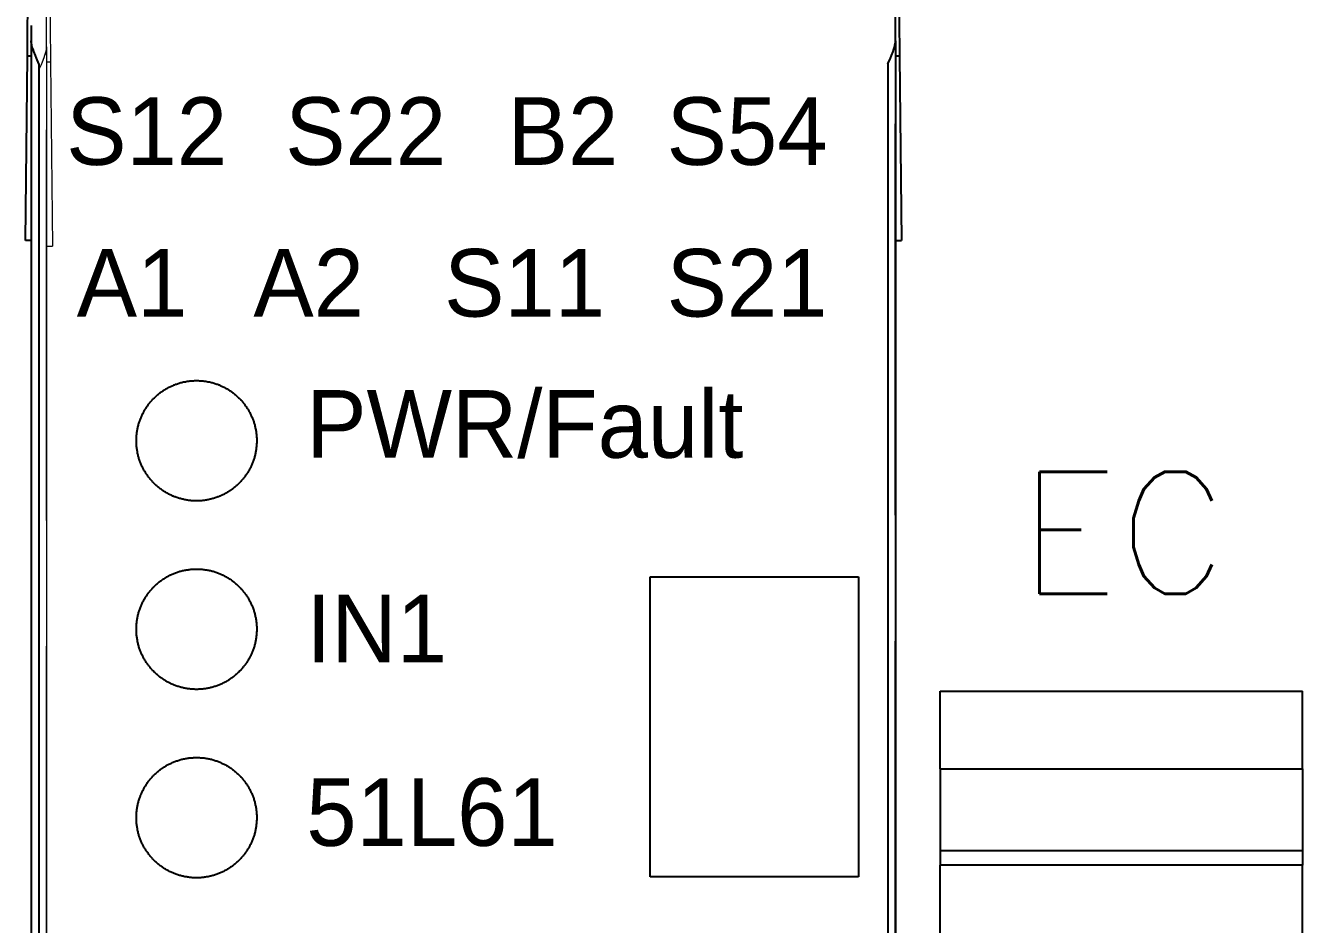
# Model space of a CAD drawing. Header units: inches. Extents: x 0.1 to 89.7, y 0.1 to 57.6.
# Drawn here: x 80.882 to 82.182, y 24.715 to 25.631 of the extents above; entities that cross this region are included whole.
import ezdxf
from ezdxf.enums import TextEntityAlignment as Align

# ---------------------------------------------------------------- set-up
doc = ezdxf.new("R2010")
doc.units = ezdxf.units.IN
doc.header["$MEASUREMENT"] = 0
doc.linetypes.add('DOT_CENTER', pattern=[14, 12, -1, 0, -1])
for name, color, linetype in [('1', 7, 'Continuous'), ('LAYER_10', 7, 'Continuous'), ('OBJECT', 140, 'Continuous'), ('PMISC', 7, 'Continuous'), ('PSYMS', 7, 'Continuous')]:
    doc.layers.add(name, color=color, linetype=linetype)
doc.styles.add('STYLE5', font='txt')
doc.styles.add('WD', font='romans.shx', dxfattribs={"height": 0.185})

# ---------------------------------------------------------------- blocks, each defined once
blk = doc.blocks.new('SR_2NO_1NC')
at = {"layer": 'LAYER_10', "color": 7}
for p, q in [((0.6336, 3.4548), (0.847, 3.4548)), ((0.6336, 3.1473), (0.6336, 3.4548)), ((0.847, 3.4548), (0.847, 3.1473)), ((0.847, 3.1473), (0.6336, 3.1473))]:
    blk.add_line(p, q, dxfattribs=at)
at = {"layer": 'OBJECT', "color": 7}
for points in [[(-0.0047, 3.9885), (-0.0041, 4.064)], [(0.8849, 3.9965), (0.8849, 4.0593)], [(0.8883, 4.064), (0.8891, 3.9885)], [(-0.0007, 4.0198), (-0.0007, 4.0042)], [(0.8849, 4.0042), (0.8849, 4.0198)], [(0.0072, 3.9806), (0.0047, 3.9863), (0.0035, 3.989), (0.0018, 3.9933), (0.0011, 3.9956), (0.0004, 3.9977), (-0.0002, 3.9997), (-0.0006, 4.002), (-0.0007, 4.0031), (-0.0007, 4.0042)], [(-0.0007, 4.0042), (-0.0007, 0.6329)], [(0.8769, 3.9806), (0.8796, 3.9863), (0.8807, 3.989), (0.8823, 3.9933), (0.8832, 3.9956), (0.8838, 3.9977), (0.8843, 3.9997), (0.8847, 4.002), (0.8849, 4.0031), (0.8849, 4.0042)], [(0.8849, 4.0042), (0.8849, 0.6329)], [(0.8849, 3.9965), (0.8849, 3.9192)], [(-0.0066, 3.7995), (-0.0047, 3.9885)], [(-0.0007, 3.9885), (-0.0047, 3.9885)], [(0.0072, 3.9806), (0.0072, 0.632)], [(0.8769, 3.9806), (0.8769, 0.632)], [(0.8891, 3.9885), (0.8849, 3.9885)], [(0.8891, 3.9885), (0.8909, 3.7995)], [(0.8849, 3.5214), (0.8849, 3.9192)], [(-0.0007, 3.7995), (-0.0066, 3.7995)], [(0.8849, 3.7995), (0.8909, 3.7995)], [(0.8849, 3.5178), (0.8849, 3.5214)], [(0.8849, 3.5178), (0.8849, 3.3925)], [(0.8849, 3.3924), (0.8849, 3.3888)], [(0.8849, 1.2977), (0.8849, 3.3888)]]:
    blk.add_lwpolyline(points, dxfattribs=at)
for points in [[(0.1687, 3.6559, 0), (0.1697, 3.6559, 0), (0.1706, 3.6559, 0), (0.1716, 3.6558, 0), (0.1726, 3.6558, 0), (0.1736, 3.6557, 0), (0.1745, 3.6556, 0), (0.1755, 3.6555, 0), (0.1764, 3.6554, 0), (0.1774, 3.6553, 0), (0.1783, 3.6552, 0), (0.1793, 3.655, 0), (0.1802, 3.6548, 0), (0.1811, 3.6547, 0), (0.1821, 3.6545, 0), (0.183, 3.6542, 0), (0.1839, 3.654, 0), (0.1848, 3.6538, 0), (0.1857, 3.6535, 0), (0.1866, 3.6533, 0), (0.1875, 3.653, 0), (0.1884, 3.6527, 0), (0.1893, 3.6524, 0), (0.1901, 3.6521, 0), (0.191, 3.6517, 0), (0.1919, 3.6514, 0), (0.1927, 3.651, 0), (0.1936, 3.6507, 0), (0.1944, 3.6503, 0), (0.1953, 3.6499, 0), (0.1961, 3.6495, 0), (0.1969, 3.6491, 0), (0.1977, 3.6487, 0), (0.1985, 3.6482, 0), (0.1993, 3.6478, 0), (0.2001, 3.6473, 0), (0.2009, 3.6468, 0), (0.2017, 3.6463, 0), (0.2025, 3.6458, 0), (0.2032, 3.6453, 0), (0.204, 3.6448, 0), (0.2047, 3.6443, 0), (0.2055, 3.6437, 0), (0.2062, 3.6432, 0), (0.2069, 3.6426, 0), (0.2076, 3.6421, 0), (0.2083, 3.6415, 0), (0.209, 3.6409, 0), (0.2097, 3.6403, 0), (0.2104, 3.6397, 0), (0.211, 3.639, 0), (0.2117, 3.6384, 0), (0.2124, 3.6378, 0), (0.213, 3.6371, 0), (0.2136, 3.6365, 0), (0.2142, 3.6358, 0), (0.2149, 3.6351, 0), (0.2155, 3.6344, 0), (0.216, 3.6337, 0), (0.2166, 3.633, 0), (0.2172, 3.6323, 0), (0.2177, 3.6316, 0), (0.2183, 3.6309, 0), (0.2188, 3.6301, 0), (0.2194, 3.6294, 0), (0.2199, 3.6286, 0), (0.2204, 3.6278, 0), (0.2209, 3.6271, 0), (0.2214, 3.6263, 0), (0.2218, 3.6255, 0), (0.2223, 3.6247, 0), (0.2227, 3.6239, 0), (0.2232, 3.6231, 0), (0.2236, 3.6223, 0), (0.224, 3.6215, 0), (0.2244, 3.6206, 0), (0.2248, 3.6198, 0), (0.2252, 3.6189, 0), (0.2256, 3.6181, 0), (0.2259, 3.6172, 0), (0.2262, 3.6164, 0), (0.2266, 3.6155, 0), (0.2269, 3.6146, 0), (0.2272, 3.6137, 0), (0.2275, 3.6129, 0), (0.2277, 3.612, 0), (0.228, 3.6111, 0), (0.2283, 3.6102, 0), (0.2285, 3.6092, 0), (0.2287, 3.6083, 0), (0.2289, 3.6074, 0), (0.2291, 3.6065, 0), (0.2293, 3.6055, 0), (0.2295, 3.6046, 0), (0.2296, 3.6037, 0), (0.2298, 3.6027, 0), (0.2299, 3.6018, 0), (0.23, 3.6008, 0), (0.2301, 3.5999, 0), (0.2302, 3.5989, 0), (0.2302, 3.5979, 0), (0.2303, 3.5969, 0), (0.2303, 3.596, 0), (0.2303, 3.595, 0), (0.2303, 3.594, 0), (0.2303, 3.593, 0), (0.2303, 3.592, 0), (0.2302, 3.5911, 0), (0.2302, 3.5901, 0), (0.2301, 3.5891, 0), (0.23, 3.5882, 0), (0.2299, 3.5872, 0), (0.2298, 3.5863, 0), (0.2297, 3.5853, 0), (0.2295, 3.5844, 0), (0.2294, 3.5834, 0), (0.2292, 3.5825, 0), (0.229, 3.5816, 0), (0.2288, 3.5806, 0), (0.2286, 3.5797, 0), (0.2284, 3.5788, 0), (0.2281, 3.5779, 0), (0.2279, 3.577, 0), (0.2276, 3.5761, 0), (0.2273, 3.5752, 0), (0.227, 3.5743, 0), (0.2267, 3.5734, 0), (0.2264, 3.5726, 0), (0.2261, 3.5717, 0), (0.2257, 3.5708, 0), (0.2254, 3.57, 0), (0.225, 3.5691, 0), (0.2246, 3.5683, 0), (0.2242, 3.5675, 0), (0.2238, 3.5666, 0), (0.2234, 3.5658, 0), (0.223, 3.565, 0), (0.2225, 3.5642, 0), (0.2221, 3.5634, 0), (0.2216, 3.5626, 0), (0.2211, 3.5618, 0), (0.2206, 3.561, 0), (0.2201, 3.5603, 0), (0.2196, 3.5595, 0), (0.2191, 3.5588, 0), (0.2186, 3.558, 0), (0.218, 3.5573, 0), (0.2175, 3.5566, 0), (0.2169, 3.5558, 0), (0.2163, 3.5551, 0), (0.2157, 3.5544, 0), (0.2152, 3.5537, 0), (0.2145, 3.5531, 0), (0.2139, 3.5524, 0), (0.2133, 3.5517, 0), (0.2127, 3.5511, 0), (0.212, 3.5504, 0), (0.2114, 3.5498, 0), (0.2107, 3.5491, 0), (0.21, 3.5485, 0), (0.2094, 3.5479, 0), (0.2087, 3.5473, 0), (0.208, 3.5467, 0), (0.2073, 3.5462, 0), (0.2065, 3.5456, 0), (0.2058, 3.545, 0), (0.2051, 3.5445, 0), (0.2043, 3.544, 0), (0.2036, 3.5434, 0), (0.2028, 3.5429, 0), (0.2021, 3.5424, 0), (0.2013, 3.5419, 0), (0.2005, 3.5414, 0), (0.1997, 3.541, 0), (0.1989, 3.5405, 0), (0.1981, 3.5401, 0), (0.1973, 3.5396, 0), (0.1965, 3.5392, 0), (0.1957, 3.5388, 0), (0.1948, 3.5384, 0), (0.194, 3.538, 0), (0.1932, 3.5376, 0), (0.1923, 3.5373, 0), (0.1914, 3.5369, 0), (0.1906, 3.5366, 0), (0.1897, 3.5363, 0), (0.1888, 3.536, 0), (0.1879, 3.5357, 0), (0.1871, 3.5354, 0), (0.1862, 3.5351, 0), (0.1853, 3.5349, 0), (0.1843, 3.5346, 0), (0.1834, 3.5344, 0), (0.1825, 3.5342, 0), (0.1816, 3.534, 0), (0.1807, 3.5338, 0), (0.1797, 3.5336, 0), (0.1788, 3.5334, 0), (0.1779, 3.5333, 0), (0.1769, 3.5331, 0), (0.176, 3.533, 0), (0.175, 3.5329, 0), (0.174, 3.5328, 0), (0.1731, 3.5328, 0), (0.1721, 3.5327, 0), (0.1711, 3.5326, 0), (0.1701, 3.5326, 0), (0.1692, 3.5326, 0), (0.1682, 3.5326, 0), (0.1672, 3.5326, 0), (0.1662, 3.5326, 0), (0.1653, 3.5327, 0), (0.1643, 3.5328, 0), (0.1633, 3.5328, 0), (0.1624, 3.5329, 0), (0.1614, 3.533, 0), (0.1604, 3.5331, 0), (0.1595, 3.5333, 0), (0.1586, 3.5334, 0), (0.1576, 3.5336, 0), (0.1567, 3.5338, 0), (0.1558, 3.534, 0), (0.1548, 3.5342, 0), (0.1539, 3.5344, 0), (0.153, 3.5346, 0), (0.1521, 3.5349, 0), (0.1512, 3.5351, 0), (0.1503, 3.5354, 0), (0.1494, 3.5357, 0), (0.1485, 3.536, 0), (0.1476, 3.5363, 0), (0.1468, 3.5366, 0), (0.1459, 3.5369, 0), (0.1451, 3.5373, 0), (0.1442, 3.5376, 0), (0.1434, 3.538, 0), (0.1425, 3.5384, 0), (0.1417, 3.5388, 0), (0.1409, 3.5392, 0), (0.14, 3.5396, 0), (0.1392, 3.5401, 0), (0.1384, 3.5405, 0), (0.1376, 3.541, 0), (0.1368, 3.5414, 0), (0.1361, 3.5419, 0), (0.1353, 3.5424, 0), (0.1345, 3.5429, 0), (0.1338, 3.5434, 0), (0.133, 3.544, 0), (0.1323, 3.5445, 0), (0.1315, 3.545, 0), (0.1308, 3.5456, 0), (0.1301, 3.5462, 0), (0.1294, 3.5467, 0), (0.1287, 3.5473, 0), (0.128, 3.5479, 0), (0.1273, 3.5485, 0), (0.1266, 3.5491, 0), (0.126, 3.5498, 0), (0.1253, 3.5504, 0), (0.1247, 3.5511, 0), (0.124, 3.5517, 0), (0.1234, 3.5524, 0), (0.1228, 3.5531, 0), (0.1222, 3.5537, 0), (0.1216, 3.5544, 0), (0.121, 3.5551, 0), (0.1204, 3.5558, 0), (0.1199, 3.5566, 0), (0.1193, 3.5573, 0), (0.1188, 3.558, 0), (0.1183, 3.5588, 0), (0.1177, 3.5595, 0), (0.1172, 3.5603, 0), (0.1167, 3.561, 0), (0.1162, 3.5618, 0), (0.1158, 3.5626, 0), (0.1153, 3.5634, 0), (0.1148, 3.5642, 0), (0.1144, 3.565, 0), (0.114, 3.5658, 0), (0.1135, 3.5666, 0), (0.1131, 3.5675, 0), (0.1127, 3.5683, 0), (0.1124, 3.5691, 0), (0.112, 3.57, 0), (0.1116, 3.5708, 0), (0.1113, 3.5717, 0), (0.1109, 3.5726, 0), (0.1106, 3.5734, 0), (0.1103, 3.5743, 0), (0.11, 3.5752, 0), (0.1097, 3.5761, 0), (0.1095, 3.577, 0), (0.1092, 3.5779, 0), (0.109, 3.5788, 0), (0.1087, 3.5797, 0), (0.1085, 3.5806, 0), (0.1083, 3.5816, 0), (0.1081, 3.5825, 0), (0.108, 3.5834, 0), (0.1078, 3.5844, 0), (0.1077, 3.5853, 0), (0.1075, 3.5863, 0), (0.1074, 3.5872, 0), (0.1073, 3.5882, 0), (0.1072, 3.5891, 0), (0.1072, 3.5901, 0), (0.1071, 3.5911, 0), (0.1071, 3.592, 0), (0.107, 3.593, 0), (0.107, 3.594, 0), (0.107, 3.595, 0), (0.107, 3.596, 0), (0.1071, 3.5969, 0), (0.1071, 3.5979, 0), (0.1072, 3.5989, 0), (0.1073, 3.5999, 0), (0.1074, 3.6008, 0), (0.1075, 3.6018, 0), (0.1076, 3.6027, 0), (0.1077, 3.6037, 0), (0.1079, 3.6046, 0), (0.1081, 3.6055, 0), (0.1082, 3.6065, 0), (0.1084, 3.6074, 0), (0.1086, 3.6083, 0), (0.1089, 3.6092, 0), (0.1091, 3.6102, 0), (0.1093, 3.6111, 0), (0.1096, 3.612, 0), (0.1099, 3.6129, 0), (0.1102, 3.6137, 0), (0.1105, 3.6146, 0), (0.1108, 3.6155, 0), (0.1111, 3.6164, 0), (0.1114, 3.6172, 0), (0.1118, 3.6181, 0), (0.1122, 3.6189, 0), (0.1125, 3.6198, 0), (0.1129, 3.6206, 0), (0.1133, 3.6215, 0), (0.1137, 3.6223, 0), (0.1142, 3.6231, 0), (0.1146, 3.6239, 0), (0.1151, 3.6247, 0), (0.1155, 3.6255, 0), (0.116, 3.6263, 0), (0.1165, 3.6271, 0), (0.117, 3.6278, 0), (0.1175, 3.6286, 0), (0.118, 3.6294, 0), (0.1185, 3.6301, 0), (0.1191, 3.6309, 0), (0.1196, 3.6316, 0), (0.1202, 3.6323, 0), (0.1207, 3.633, 0), (0.1213, 3.6337, 0), (0.1219, 3.6344, 0), (0.1225, 3.6351, 0), (0.1231, 3.6358, 0), (0.1237, 3.6365, 0), (0.1244, 3.6371, 0), (0.125, 3.6378, 0), (0.1256, 3.6384, 0), (0.1263, 3.639, 0), (0.127, 3.6397, 0), (0.1277, 3.6403, 0), (0.1283, 3.6409, 0), (0.129, 3.6415, 0), (0.1297, 3.6421, 0), (0.1304, 3.6426, 0), (0.1312, 3.6432, 0), (0.1319, 3.6437, 0), (0.1326, 3.6443, 0), (0.1334, 3.6448, 0), (0.1341, 3.6453, 0), (0.1349, 3.6458, 0), (0.1357, 3.6463, 0), (0.1364, 3.6468, 0), (0.1372, 3.6473, 0), (0.138, 3.6478, 0), (0.1388, 3.6482, 0), (0.1396, 3.6487, 0), (0.1404, 3.6491, 0), (0.1413, 3.6495, 0), (0.1421, 3.6499, 0), (0.1429, 3.6503, 0), (0.1438, 3.6507, 0), (0.1446, 3.651, 0), (0.1455, 3.6514, 0), (0.1463, 3.6517, 0), (0.1472, 3.6521, 0), (0.1481, 3.6524, 0), (0.149, 3.6527, 0), (0.1499, 3.653, 0), (0.1507, 3.6533, 0), (0.1516, 3.6535, 0), (0.1526, 3.6538, 0), (0.1535, 3.654, 0), (0.1544, 3.6542, 0), (0.1553, 3.6545, 0), (0.1562, 3.6547, 0), (0.1572, 3.6548, 0), (0.1581, 3.655, 0), (0.159, 3.6552, 0), (0.16, 3.6553, 0), (0.1609, 3.6554, 0), (0.1619, 3.6555, 0), (0.1628, 3.6556, 0), (0.1638, 3.6557, 0), (0.1648, 3.6558, 0), (0.1657, 3.6558, 0), (0.1667, 3.6559, 0), (0.1677, 3.6559, 0), (0.1687, 3.6559, 0)], [(0.1687, 3.4627, 0), (0.1697, 3.4627, 0), (0.1706, 3.4627, 0), (0.1716, 3.4627, 0), (0.1726, 3.4626, 0), (0.1736, 3.4625, 0), (0.1745, 3.4625, 0), (0.1755, 3.4624, 0), (0.1764, 3.4623, 0), (0.1774, 3.4621, 0), (0.1783, 3.462, 0), (0.1793, 3.4618, 0), (0.1802, 3.4617, 0), (0.1811, 3.4615, 0), (0.1821, 3.4613, 0), (0.183, 3.4611, 0), (0.1839, 3.4608, 0), (0.1848, 3.4606, 0), (0.1857, 3.4604, 0), (0.1866, 3.4601, 0), (0.1875, 3.4598, 0), (0.1884, 3.4595, 0), (0.1893, 3.4592, 0), (0.1901, 3.4589, 0), (0.191, 3.4586, 0), (0.1919, 3.4582, 0), (0.1927, 3.4579, 0), (0.1936, 3.4575, 0), (0.1944, 3.4571, 0), (0.1953, 3.4567, 0), (0.1961, 3.4563, 0), (0.1969, 3.4559, 0), (0.1977, 3.4555, 0), (0.1985, 3.455, 0), (0.1993, 3.4546, 0), (0.2001, 3.4541, 0), (0.2009, 3.4536, 0), (0.2017, 3.4532, 0), (0.2025, 3.4527, 0), (0.2032, 3.4522, 0), (0.204, 3.4516, 0), (0.2047, 3.4511, 0), (0.2055, 3.4506, 0), (0.2062, 3.45, 0), (0.2069, 3.4495, 0), (0.2076, 3.4489, 0), (0.2083, 3.4483, 0), (0.209, 3.4477, 0), (0.2097, 3.4471, 0), (0.2104, 3.4465, 0), (0.211, 3.4459, 0), (0.2117, 3.4452, 0), (0.2124, 3.4446, 0), (0.213, 3.4439, 0), (0.2136, 3.4433, 0), (0.2142, 3.4426, 0), (0.2149, 3.4419, 0), (0.2155, 3.4412, 0), (0.216, 3.4405, 0), (0.2166, 3.4398, 0), (0.2172, 3.4391, 0), (0.2177, 3.4384, 0), (0.2183, 3.4377, 0), (0.2188, 3.4369, 0), (0.2194, 3.4362, 0), (0.2199, 3.4354, 0), (0.2204, 3.4347, 0), (0.2209, 3.4339, 0), (0.2214, 3.4331, 0), (0.2218, 3.4323, 0), (0.2223, 3.4315, 0), (0.2227, 3.4307, 0), (0.2232, 3.4299, 0), (0.2236, 3.4291, 0), (0.224, 3.4283, 0), (0.2244, 3.4274, 0), (0.2248, 3.4266, 0), (0.2252, 3.4258, 0), (0.2256, 3.4249, 0), (0.2259, 3.4241, 0), (0.2262, 3.4232, 0), (0.2266, 3.4223, 0), (0.2269, 3.4214, 0), (0.2272, 3.4206, 0), (0.2275, 3.4197, 0), (0.2277, 3.4188, 0), (0.228, 3.4179, 0), (0.2283, 3.417, 0), (0.2285, 3.4161, 0), (0.2287, 3.4151, 0), (0.2289, 3.4142, 0), (0.2291, 3.4133, 0), (0.2293, 3.4124, 0), (0.2295, 3.4114, 0), (0.2296, 3.4105, 0), (0.2298, 3.4095, 0), (0.2299, 3.4086, 0), (0.23, 3.4076, 0), (0.2301, 3.4067, 0), (0.2302, 3.4057, 0), (0.2302, 3.4047, 0), (0.2303, 3.4038, 0), (0.2303, 3.4028, 0), (0.2303, 3.4018, 0), (0.2303, 3.4008, 0), (0.2303, 3.3999, 0), (0.2303, 3.3989, 0), (0.2302, 3.3979, 0), (0.2302, 3.3969, 0), (0.2301, 3.396, 0), (0.23, 3.395, 0), (0.2299, 3.394, 0), (0.2298, 3.3931, 0), (0.2297, 3.3921, 0), (0.2295, 3.3912, 0), (0.2294, 3.3903, 0), (0.2292, 3.3893, 0), (0.229, 3.3884, 0), (0.2288, 3.3875, 0), (0.2286, 3.3865, 0), (0.2284, 3.3856, 0), (0.2281, 3.3847, 0), (0.2279, 3.3838, 0), (0.2276, 3.3829, 0), (0.2273, 3.382, 0), (0.227, 3.3811, 0), (0.2267, 3.3803, 0), (0.2264, 3.3794, 0), (0.2261, 3.3785, 0), (0.2257, 3.3777, 0), (0.2254, 3.3768, 0), (0.225, 3.376, 0), (0.2246, 3.3751, 0), (0.2242, 3.3743, 0), (0.2238, 3.3735, 0), (0.2234, 3.3726, 0), (0.223, 3.3718, 0), (0.2225, 3.371, 0), (0.2221, 3.3702, 0), (0.2216, 3.3694, 0), (0.2211, 3.3686, 0), (0.2206, 3.3679, 0), (0.2201, 3.3671, 0), (0.2196, 3.3663, 0), (0.2191, 3.3656, 0), (0.2186, 3.3648, 0), (0.218, 3.3641, 0), (0.2175, 3.3634, 0), (0.2169, 3.3627, 0), (0.2163, 3.362, 0), (0.2157, 3.3613, 0), (0.2152, 3.3606, 0), (0.2145, 3.3599, 0), (0.2139, 3.3592, 0), (0.2133, 3.3585, 0), (0.2127, 3.3579, 0), (0.212, 3.3572, 0), (0.2114, 3.3566, 0), (0.2107, 3.356, 0), (0.21, 3.3554, 0), (0.2094, 3.3548, 0), (0.2087, 3.3542, 0), (0.208, 3.3536, 0), (0.2073, 3.353, 0), (0.2065, 3.3524, 0), (0.2058, 3.3519, 0), (0.2051, 3.3513, 0), (0.2043, 3.3508, 0), (0.2036, 3.3503, 0), (0.2028, 3.3497, 0), (0.2021, 3.3492, 0), (0.2013, 3.3488, 0), (0.2005, 3.3483, 0), (0.1997, 3.3478, 0), (0.1989, 3.3473, 0), (0.1981, 3.3469, 0), (0.1973, 3.3465, 0), (0.1965, 3.346, 0), (0.1957, 3.3456, 0), (0.1948, 3.3452, 0), (0.194, 3.3448, 0), (0.1932, 3.3445, 0), (0.1923, 3.3441, 0), (0.1914, 3.3438, 0), (0.1906, 3.3434, 0), (0.1897, 3.3431, 0), (0.1888, 3.3428, 0), (0.1879, 3.3425, 0), (0.1871, 3.3422, 0), (0.1862, 3.3419, 0), (0.1853, 3.3417, 0), (0.1843, 3.3414, 0), (0.1834, 3.3412, 0), (0.1825, 3.341, 0), (0.1816, 3.3408, 0), (0.1807, 3.3406, 0), (0.1797, 3.3404, 0), (0.1788, 3.3403, 0), (0.1779, 3.3401, 0), (0.1769, 3.34, 0), (0.176, 3.3399, 0), (0.175, 3.3397, 0), (0.174, 3.3397, 0), (0.1731, 3.3396, 0), (0.1721, 3.3395, 0), (0.1711, 3.3395, 0), (0.1701, 3.3394, 0), (0.1692, 3.3394, 0), (0.1682, 3.3394, 0), (0.1672, 3.3394, 0), (0.1662, 3.3395, 0), (0.1653, 3.3395, 0), (0.1643, 3.3396, 0), (0.1633, 3.3397, 0), (0.1624, 3.3397, 0), (0.1614, 3.3399, 0), (0.1604, 3.34, 0), (0.1595, 3.3401, 0), (0.1586, 3.3403, 0), (0.1576, 3.3404, 0), (0.1567, 3.3406, 0), (0.1558, 3.3408, 0), (0.1548, 3.341, 0), (0.1539, 3.3412, 0), (0.153, 3.3414, 0), (0.1521, 3.3417, 0), (0.1512, 3.3419, 0), (0.1503, 3.3422, 0), (0.1494, 3.3425, 0), (0.1485, 3.3428, 0), (0.1476, 3.3431, 0), (0.1468, 3.3434, 0), (0.1459, 3.3438, 0), (0.1451, 3.3441, 0), (0.1442, 3.3445, 0), (0.1434, 3.3448, 0), (0.1425, 3.3452, 0), (0.1417, 3.3456, 0), (0.1409, 3.346, 0), (0.14, 3.3465, 0), (0.1392, 3.3469, 0), (0.1384, 3.3473, 0), (0.1376, 3.3478, 0), (0.1368, 3.3483, 0), (0.1361, 3.3488, 0), (0.1353, 3.3492, 0), (0.1345, 3.3497, 0), (0.1338, 3.3503, 0), (0.133, 3.3508, 0), (0.1323, 3.3513, 0), (0.1315, 3.3519, 0), (0.1308, 3.3524, 0), (0.1301, 3.353, 0), (0.1294, 3.3536, 0), (0.1287, 3.3542, 0), (0.128, 3.3548, 0), (0.1273, 3.3554, 0), (0.1266, 3.356, 0), (0.126, 3.3566, 0), (0.1253, 3.3572, 0), (0.1247, 3.3579, 0), (0.124, 3.3585, 0), (0.1234, 3.3592, 0), (0.1228, 3.3599, 0), (0.1222, 3.3606, 0), (0.1216, 3.3613, 0), (0.121, 3.362, 0), (0.1204, 3.3627, 0), (0.1199, 3.3634, 0), (0.1193, 3.3641, 0), (0.1188, 3.3648, 0), (0.1183, 3.3656, 0), (0.1177, 3.3663, 0), (0.1172, 3.3671, 0), (0.1167, 3.3679, 0), (0.1162, 3.3686, 0), (0.1158, 3.3694, 0), (0.1153, 3.3702, 0), (0.1148, 3.371, 0), (0.1144, 3.3718, 0), (0.114, 3.3726, 0), (0.1135, 3.3735, 0), (0.1131, 3.3743, 0), (0.1127, 3.3751, 0), (0.1124, 3.376, 0), (0.112, 3.3768, 0), (0.1116, 3.3777, 0), (0.1113, 3.3785, 0), (0.1109, 3.3794, 0), (0.1106, 3.3803, 0), (0.1103, 3.3811, 0), (0.11, 3.382, 0), (0.1097, 3.3829, 0), (0.1095, 3.3838, 0), (0.1092, 3.3847, 0), (0.109, 3.3856, 0), (0.1087, 3.3865, 0), (0.1085, 3.3875, 0), (0.1083, 3.3884, 0), (0.1081, 3.3893, 0), (0.108, 3.3903, 0), (0.1078, 3.3912, 0), (0.1077, 3.3921, 0), (0.1075, 3.3931, 0), (0.1074, 3.394, 0), (0.1073, 3.395, 0), (0.1072, 3.396, 0), (0.1072, 3.3969, 0), (0.1071, 3.3979, 0), (0.1071, 3.3989, 0), (0.107, 3.3999, 0), (0.107, 3.4008, 0), (0.107, 3.4018, 0), (0.107, 3.4028, 0), (0.1071, 3.4038, 0), (0.1071, 3.4047, 0), (0.1072, 3.4057, 0), (0.1073, 3.4067, 0), (0.1074, 3.4076, 0), (0.1075, 3.4086, 0), (0.1076, 3.4095, 0), (0.1077, 3.4105, 0), (0.1079, 3.4114, 0), (0.1081, 3.4124, 0), (0.1082, 3.4133, 0), (0.1084, 3.4142, 0), (0.1086, 3.4151, 0), (0.1089, 3.4161, 0), (0.1091, 3.417, 0), (0.1093, 3.4179, 0), (0.1096, 3.4188, 0), (0.1099, 3.4197, 0), (0.1102, 3.4206, 0), (0.1105, 3.4214, 0), (0.1108, 3.4223, 0), (0.1111, 3.4232, 0), (0.1114, 3.4241, 0), (0.1118, 3.4249, 0), (0.1122, 3.4258, 0), (0.1125, 3.4266, 0), (0.1129, 3.4274, 0), (0.1133, 3.4283, 0), (0.1137, 3.4291, 0), (0.1142, 3.4299, 0), (0.1146, 3.4307, 0), (0.1151, 3.4315, 0), (0.1155, 3.4323, 0), (0.116, 3.4331, 0), (0.1165, 3.4339, 0), (0.117, 3.4347, 0), (0.1175, 3.4354, 0), (0.118, 3.4362, 0), (0.1185, 3.4369, 0), (0.1191, 3.4377, 0), (0.1196, 3.4384, 0), (0.1202, 3.4391, 0), (0.1207, 3.4398, 0), (0.1213, 3.4405, 0), (0.1219, 3.4412, 0), (0.1225, 3.4419, 0), (0.1231, 3.4426, 0), (0.1237, 3.4433, 0), (0.1244, 3.4439, 0), (0.125, 3.4446, 0), (0.1256, 3.4452, 0), (0.1263, 3.4459, 0), (0.127, 3.4465, 0), (0.1277, 3.4471, 0), (0.1283, 3.4477, 0), (0.129, 3.4483, 0), (0.1297, 3.4489, 0), (0.1304, 3.4495, 0), (0.1312, 3.45, 0), (0.1319, 3.4506, 0), (0.1326, 3.4511, 0), (0.1334, 3.4516, 0), (0.1341, 3.4522, 0), (0.1349, 3.4527, 0), (0.1357, 3.4532, 0), (0.1364, 3.4536, 0), (0.1372, 3.4541, 0), (0.138, 3.4546, 0), (0.1388, 3.455, 0), (0.1396, 3.4555, 0), (0.1404, 3.4559, 0), (0.1413, 3.4563, 0), (0.1421, 3.4567, 0), (0.1429, 3.4571, 0), (0.1438, 3.4575, 0), (0.1446, 3.4579, 0), (0.1455, 3.4582, 0), (0.1463, 3.4586, 0), (0.1472, 3.4589, 0), (0.1481, 3.4592, 0), (0.149, 3.4595, 0), (0.1499, 3.4598, 0), (0.1507, 3.4601, 0), (0.1516, 3.4604, 0), (0.1526, 3.4606, 0), (0.1535, 3.4608, 0), (0.1544, 3.4611, 0), (0.1553, 3.4613, 0), (0.1562, 3.4615, 0), (0.1572, 3.4617, 0), (0.1581, 3.4618, 0), (0.159, 3.462, 0), (0.16, 3.4621, 0), (0.1609, 3.4623, 0), (0.1619, 3.4624, 0), (0.1628, 3.4625, 0), (0.1638, 3.4625, 0), (0.1648, 3.4626, 0), (0.1657, 3.4627, 0), (0.1667, 3.4627, 0), (0.1677, 3.4627, 0), (0.1687, 3.4627, 0)], [(0.1687, 3.2695, 0), (0.1697, 3.2695, 0), (0.1706, 3.2695, 0), (0.1716, 3.2695, 0), (0.1726, 3.2694, 0), (0.1736, 3.2694, 0), (0.1745, 3.2693, 0), (0.1755, 3.2692, 0), (0.1764, 3.2691, 0), (0.1774, 3.2689, 0), (0.1783, 3.2688, 0), (0.1793, 3.2686, 0), (0.1802, 3.2685, 0), (0.1811, 3.2683, 0), (0.1821, 3.2681, 0), (0.183, 3.2679, 0), (0.1839, 3.2677, 0), (0.1848, 3.2674, 0), (0.1857, 3.2672, 0), (0.1866, 3.2669, 0), (0.1875, 3.2666, 0), (0.1884, 3.2663, 0), (0.1893, 3.266, 0), (0.1901, 3.2657, 0), (0.191, 3.2654, 0), (0.1919, 3.265, 0), (0.1927, 3.2647, 0), (0.1936, 3.2643, 0), (0.1944, 3.2639, 0), (0.1953, 3.2635, 0), (0.1961, 3.2631, 0), (0.1969, 3.2627, 0), (0.1977, 3.2623, 0), (0.1985, 3.2619, 0), (0.1993, 3.2614, 0), (0.2001, 3.2609, 0), (0.2009, 3.2605, 0), (0.2017, 3.26, 0), (0.2025, 3.2595, 0), (0.2032, 3.259, 0), (0.204, 3.2585, 0), (0.2047, 3.2579, 0), (0.2055, 3.2574, 0), (0.2062, 3.2568, 0), (0.2069, 3.2563, 0), (0.2076, 3.2557, 0), (0.2083, 3.2551, 0), (0.209, 3.2545, 0), (0.2097, 3.2539, 0), (0.2104, 3.2533, 0), (0.211, 3.2527, 0), (0.2117, 3.2521, 0), (0.2124, 3.2514, 0), (0.213, 3.2508, 0), (0.2136, 3.2501, 0), (0.2142, 3.2494, 0), (0.2149, 3.2488, 0), (0.2155, 3.2481, 0), (0.216, 3.2474, 0), (0.2166, 3.2467, 0), (0.2172, 3.2459, 0), (0.2177, 3.2452, 0), (0.2183, 3.2445, 0), (0.2188, 3.2438, 0), (0.2194, 3.243, 0), (0.2199, 3.2423, 0), (0.2204, 3.2415, 0), (0.2209, 3.2407, 0), (0.2214, 3.2399, 0), (0.2218, 3.2391, 0), (0.2223, 3.2384, 0), (0.2227, 3.2376, 0), (0.2232, 3.2367, 0), (0.2236, 3.2359, 0), (0.224, 3.2351, 0), (0.2244, 3.2343, 0), (0.2248, 3.2334, 0), (0.2252, 3.2326, 0), (0.2256, 3.2317, 0), (0.2259, 3.2309, 0), (0.2262, 3.23, 0), (0.2266, 3.2291, 0), (0.2269, 3.2283, 0), (0.2272, 3.2274, 0), (0.2275, 3.2265, 0), (0.2277, 3.2256, 0), (0.228, 3.2247, 0), (0.2283, 3.2238, 0), (0.2285, 3.2229, 0), (0.2287, 3.222, 0), (0.2289, 3.221, 0), (0.2291, 3.2201, 0), (0.2293, 3.2192, 0), (0.2295, 3.2182, 0), (0.2296, 3.2173, 0), (0.2298, 3.2164, 0), (0.2299, 3.2154, 0), (0.23, 3.2145, 0), (0.2301, 3.2135, 0), (0.2302, 3.2125, 0), (0.2302, 3.2116, 0), (0.2303, 3.2106, 0), (0.2303, 3.2096, 0), (0.2303, 3.2086, 0), (0.2303, 3.2076, 0), (0.2303, 3.2067, 0), (0.2303, 3.2057, 0), (0.2302, 3.2047, 0), (0.2302, 3.2037, 0), (0.2301, 3.2028, 0), (0.23, 3.2018, 0), (0.2299, 3.2009, 0), (0.2298, 3.1999, 0), (0.2297, 3.199, 0), (0.2295, 3.198, 0), (0.2294, 3.1971, 0), (0.2292, 3.1961, 0), (0.229, 3.1952, 0), (0.2288, 3.1943, 0), (0.2286, 3.1934, 0), (0.2284, 3.1924, 0), (0.2281, 3.1915, 0), (0.2279, 3.1906, 0), (0.2276, 3.1897, 0), (0.2273, 3.1888, 0), (0.227, 3.188, 0), (0.2267, 3.1871, 0), (0.2264, 3.1862, 0), (0.2261, 3.1853, 0), (0.2257, 3.1845, 0), (0.2254, 3.1836, 0), (0.225, 3.1828, 0), (0.2246, 3.1819, 0), (0.2242, 3.1811, 0), (0.2238, 3.1803, 0), (0.2234, 3.1795, 0), (0.223, 3.1786, 0), (0.2225, 3.1778, 0), (0.2221, 3.177, 0), (0.2216, 3.1762, 0), (0.2211, 3.1755, 0), (0.2206, 3.1747, 0), (0.2201, 3.1739, 0), (0.2196, 3.1732, 0), (0.2191, 3.1724, 0), (0.2186, 3.1717, 0), (0.218, 3.1709, 0), (0.2175, 3.1702, 0), (0.2169, 3.1695, 0), (0.2163, 3.1688, 0), (0.2157, 3.1681, 0), (0.2152, 3.1674, 0), (0.2145, 3.1667, 0), (0.2139, 3.166, 0), (0.2133, 3.1654, 0), (0.2127, 3.1647, 0), (0.212, 3.1641, 0), (0.2114, 3.1634, 0), (0.2107, 3.1628, 0), (0.21, 3.1622, 0), (0.2094, 3.1616, 0), (0.2087, 3.161, 0), (0.208, 3.1604, 0), (0.2073, 3.1598, 0), (0.2065, 3.1592, 0), (0.2058, 3.1587, 0), (0.2051, 3.1581, 0), (0.2043, 3.1576, 0), (0.2036, 3.1571, 0), (0.2028, 3.1566, 0), (0.2021, 3.1561, 0), (0.2013, 3.1556, 0), (0.2005, 3.1551, 0), (0.1997, 3.1546, 0), (0.1989, 3.1542, 0), (0.1981, 3.1537, 0), (0.1973, 3.1533, 0), (0.1965, 3.1529, 0), (0.1957, 3.1524, 0), (0.1948, 3.152, 0), (0.194, 3.1517, 0), (0.1932, 3.1513, 0), (0.1923, 3.1509, 0), (0.1914, 3.1506, 0), (0.1906, 3.1502, 0), (0.1897, 3.1499, 0), (0.1888, 3.1496, 0), (0.1879, 3.1493, 0), (0.1871, 3.149, 0), (0.1862, 3.1488, 0), (0.1853, 3.1485, 0), (0.1843, 3.1482, 0), (0.1834, 3.148, 0), (0.1825, 3.1478, 0), (0.1816, 3.1476, 0), (0.1807, 3.1474, 0), (0.1797, 3.1472, 0), (0.1788, 3.1471, 0), (0.1779, 3.1469, 0), (0.1769, 3.1468, 0), (0.176, 3.1467, 0), (0.175, 3.1466, 0), (0.174, 3.1465, 0), (0.1731, 3.1464, 0), (0.1721, 3.1463, 0), (0.1711, 3.1463, 0), (0.1701, 3.1463, 0), (0.1692, 3.1462, 0), (0.1682, 3.1462, 0), (0.1672, 3.1463, 0), (0.1662, 3.1463, 0), (0.1653, 3.1463, 0), (0.1643, 3.1464, 0), (0.1633, 3.1465, 0), (0.1624, 3.1466, 0), (0.1614, 3.1467, 0), (0.1604, 3.1468, 0), (0.1595, 3.1469, 0), (0.1586, 3.1471, 0), (0.1576, 3.1472, 0), (0.1567, 3.1474, 0), (0.1558, 3.1476, 0), (0.1548, 3.1478, 0), (0.1539, 3.148, 0), (0.153, 3.1482, 0), (0.1521, 3.1485, 0), (0.1512, 3.1488, 0), (0.1503, 3.149, 0), (0.1494, 3.1493, 0), (0.1485, 3.1496, 0), (0.1476, 3.1499, 0), (0.1468, 3.1502, 0), (0.1459, 3.1506, 0), (0.1451, 3.1509, 0), (0.1442, 3.1513, 0), (0.1434, 3.1517, 0), (0.1425, 3.152, 0), (0.1417, 3.1524, 0), (0.1409, 3.1529, 0), (0.14, 3.1533, 0), (0.1392, 3.1537, 0), (0.1384, 3.1542, 0), (0.1376, 3.1546, 0), (0.1368, 3.1551, 0), (0.1361, 3.1556, 0), (0.1353, 3.1561, 0), (0.1345, 3.1566, 0), (0.1338, 3.1571, 0), (0.133, 3.1576, 0), (0.1323, 3.1581, 0), (0.1315, 3.1587, 0), (0.1308, 3.1592, 0), (0.1301, 3.1598, 0), (0.1294, 3.1604, 0), (0.1287, 3.161, 0), (0.128, 3.1616, 0), (0.1273, 3.1622, 0), (0.1266, 3.1628, 0), (0.126, 3.1634, 0), (0.1253, 3.1641, 0), (0.1247, 3.1647, 0), (0.124, 3.1654, 0), (0.1234, 3.166, 0), (0.1228, 3.1667, 0), (0.1222, 3.1674, 0), (0.1216, 3.1681, 0), (0.121, 3.1688, 0), (0.1204, 3.1695, 0), (0.1199, 3.1702, 0), (0.1193, 3.1709, 0), (0.1188, 3.1717, 0), (0.1183, 3.1724, 0), (0.1177, 3.1732, 0), (0.1172, 3.1739, 0), (0.1167, 3.1747, 0), (0.1162, 3.1755, 0), (0.1158, 3.1762, 0), (0.1153, 3.177, 0), (0.1148, 3.1778, 0), (0.1144, 3.1786, 0), (0.114, 3.1795, 0), (0.1135, 3.1803, 0), (0.1131, 3.1811, 0), (0.1127, 3.1819, 0), (0.1124, 3.1828, 0), (0.112, 3.1836, 0), (0.1116, 3.1845, 0), (0.1113, 3.1853, 0), (0.1109, 3.1862, 0), (0.1106, 3.1871, 0), (0.1103, 3.188, 0), (0.11, 3.1888, 0), (0.1097, 3.1897, 0), (0.1095, 3.1906, 0), (0.1092, 3.1915, 0), (0.109, 3.1924, 0), (0.1087, 3.1934, 0), (0.1085, 3.1943, 0), (0.1083, 3.1952, 0), (0.1081, 3.1961, 0), (0.108, 3.1971, 0), (0.1078, 3.198, 0), (0.1077, 3.199, 0), (0.1075, 3.1999, 0), (0.1074, 3.2009, 0), (0.1073, 3.2018, 0), (0.1072, 3.2028, 0), (0.1072, 3.2037, 0), (0.1071, 3.2047, 0), (0.1071, 3.2057, 0), (0.107, 3.2067, 0), (0.107, 3.2076, 0), (0.107, 3.2086, 0), (0.107, 3.2096, 0), (0.1071, 3.2106, 0), (0.1071, 3.2116, 0), (0.1072, 3.2125, 0), (0.1073, 3.2135, 0), (0.1074, 3.2145, 0), (0.1075, 3.2154, 0), (0.1076, 3.2164, 0), (0.1077, 3.2173, 0), (0.1079, 3.2182, 0), (0.1081, 3.2192, 0), (0.1082, 3.2201, 0), (0.1084, 3.221, 0), (0.1086, 3.222, 0), (0.1089, 3.2229, 0), (0.1091, 3.2238, 0), (0.1093, 3.2247, 0), (0.1096, 3.2256, 0), (0.1099, 3.2265, 0), (0.1102, 3.2274, 0), (0.1105, 3.2283, 0), (0.1108, 3.2291, 0), (0.1111, 3.23, 0), (0.1114, 3.2309, 0), (0.1118, 3.2317, 0), (0.1122, 3.2326, 0), (0.1125, 3.2334, 0), (0.1129, 3.2343, 0), (0.1133, 3.2351, 0), (0.1137, 3.2359, 0), (0.1142, 3.2367, 0), (0.1146, 3.2376, 0), (0.1151, 3.2384, 0), (0.1155, 3.2391, 0), (0.116, 3.2399, 0), (0.1165, 3.2407, 0), (0.117, 3.2415, 0), (0.1175, 3.2423, 0), (0.118, 3.243, 0), (0.1185, 3.2438, 0), (0.1191, 3.2445, 0), (0.1196, 3.2452, 0), (0.1202, 3.2459, 0), (0.1207, 3.2467, 0), (0.1213, 3.2474, 0), (0.1219, 3.2481, 0), (0.1225, 3.2488, 0), (0.1231, 3.2494, 0), (0.1237, 3.2501, 0), (0.1244, 3.2508, 0), (0.125, 3.2514, 0), (0.1256, 3.2521, 0), (0.1263, 3.2527, 0), (0.127, 3.2533, 0), (0.1277, 3.2539, 0), (0.1283, 3.2545, 0), (0.129, 3.2551, 0), (0.1297, 3.2557, 0), (0.1304, 3.2563, 0), (0.1312, 3.2568, 0), (0.1319, 3.2574, 0), (0.1326, 3.2579, 0), (0.1334, 3.2585, 0), (0.1341, 3.259, 0), (0.1349, 3.2595, 0), (0.1357, 3.26, 0), (0.1364, 3.2605, 0), (0.1372, 3.2609, 0), (0.138, 3.2614, 0), (0.1388, 3.2619, 0), (0.1396, 3.2623, 0), (0.1404, 3.2627, 0), (0.1413, 3.2631, 0), (0.1421, 3.2635, 0), (0.1429, 3.2639, 0), (0.1438, 3.2643, 0), (0.1446, 3.2647, 0), (0.1455, 3.265, 0), (0.1463, 3.2654, 0), (0.1472, 3.2657, 0), (0.1481, 3.266, 0), (0.149, 3.2663, 0), (0.1499, 3.2666, 0), (0.1507, 3.2669, 0), (0.1516, 3.2672, 0), (0.1526, 3.2674, 0), (0.1535, 3.2677, 0), (0.1544, 3.2679, 0), (0.1553, 3.2681, 0), (0.1562, 3.2683, 0), (0.1572, 3.2685, 0), (0.1581, 3.2686, 0), (0.159, 3.2688, 0), (0.16, 3.2689, 0), (0.1609, 3.2691, 0), (0.1619, 3.2692, 0), (0.1628, 3.2693, 0), (0.1638, 3.2694, 0), (0.1648, 3.2694, 0), (0.1657, 3.2695, 0), (0.1667, 3.2695, 0), (0.1677, 3.2695, 0), (0.1687, 3.2695, 0)]]:
    blk.add_polyline3d(points, dxfattribs=at)
at = {"style": 'WD', "width": 0.7}
for tag, p in [('INST', (0.4375, 5.6071)), ('LOC', (0.4375, 5.4375)), ('DESC1', (0.4375, 5.2812)), ('DESC2', (0.4375, 5.125)), ('DESC3', (0.4375, 4.9771)), ('XREF', (0.3505, 4.3551))]:
    blk.add_attdef(tag, text='', height=0.125, dxfattribs=at).set_placement(p, align=Align.CENTER)
at = {"style": 'WD'}
blk.add_attdef('TAG1', text='', height=0.125, dxfattribs=at).set_placement((0.4375, 4.8125), align=Align.CENTER)
at = {"style": 'WD', "flags": 9}
blk.add_attdef('FAMILY', (0.6422, 4.7773), '', height=0.01, dxfattribs=at)
for tag, p in [('CAT', (0.5802, 4.682)), ('MFG', (0.5783, 4.6626)), ('ASSYCODE', (0.5804, 4.6452))]:
    blk.add_attdef(tag, text='', height=0.01, dxfattribs=at).set_placement(p, align=Align.CENTER)
at = {"layer": 'OBJECT', "style": 'STYLE5'}
for s, p in [('S12', (0.0351, 3.877)), ('S22', (0.2595, 3.877)), ('B2', (0.4875, 3.877)), ('S54', (0.6503, 3.877)), ('A1', (0.0459, 3.7215)), ('A2', (0.2269, 3.7215)), ('S11', (0.4223, 3.7215)), ('S21', (0.6503, 3.7215)), ('PWR/Fault', (0.2811, 3.5768)), ('IN1', (0.2811, 3.3671)), ('51L61', (0.2811, 3.179))]:
    blk.add_text(s, height=0.0693, dxfattribs=at).set_placement(p)
blk = doc.blocks.new('E_NS_35_N-select__2', base_point=(-140.35, 64.25))
at = {"color": 7, "linetype": 'Continuous'}
for p, q in [((-138.317, 73.75), (-140.35, 73.75)), ((-140.35, 64.25), (-140.35, 73.75)), ((-138.317, 73.75), (-136.174, 73.75)), ((-138.317, 64.25), (-138.317, 73.75)), ((-136.174, 73.75), (-135.791, 73.75)), ((-136.174, 64.25), (-136.174, 73.75)), ((-133.283, 73.75), (-135.791, 73.75)), ((-135.791, 73.75), (-135.791, 64.25)), ((-131.25, 73.75), (-133.283, 73.75)), ((-133.283, 64.25), (-133.283, 73.75)), ((-131.25, 73.75), (-126.05, 73.75)), ((-131.25, 64.25), (-131.25, 73.75)), ((-126.05, 72.75), (-126.05, 73.75)), ((-120.05, 73.75), (-120.05, 72.75)), ((-120.05, 73.75), (-112.05, 73.75)), ((-112.05, 72.75), (-112.05, 73.75)), ((-106.05, 73.75), (-106.05, 72.75)), ((-106.05, 73.75), (-100.85, 73.75)), ((-100.85, 73.75), (-98.817, 73.75)), ((-100.85, 64.25), (-100.85, 73.75)), ((-96.309, 73.75), (-98.817, 73.75)), ((-98.817, 64.25), (-98.817, 73.75)), ((-96.309, 73.75), (-95.926, 73.75)), ((-96.309, 64.25), (-96.309, 73.75)), ((-95.926, 73.75), (-93.783, 73.75)), ((-95.926, 64.25), (-95.926, 73.75)), ((-93.783, 73.75), (-91.75, 73.75)), ((-93.783, 64.25), (-93.783, 73.75)), ((-91.75, 64.25), (-91.75, 73.75)), ((-120.05, 72.75), (-126.05, 72.75)), ((-106.05, 72.75), (-112.05, 72.75)), ((-117.726, 71.454), (-117.727, 71.455)), ((-116.05, 69.778), (-117.726, 71.454)), ((-114.374, 71.454), (-116.05, 69.778)), ((-114.373, 71.455), (-114.374, 71.454)), ((-125.025, 67.156), (-125.025, 70.844)), ((-125.025, 70.844), (-120.775, 70.844)), ((-120.775, 70.844), (-120.775, 67.156)), ((-118.505, 70.677), (-118.504, 70.676)), ((-118.504, 70.676), (-116.828, 69)), ((-115.272, 69), (-113.596, 70.676)), ((-113.596, 70.676), (-113.595, 70.677)), ((-111.325, 67.156), (-111.325, 70.844)), ((-111.325, 70.844), (-107.075, 70.844)), ((-107.075, 70.844), (-107.075, 67.156)), ((-130.2, 68.045), (-130.2, 69.955)), ((-130.2, 69.955), (-129.739, 69.955)), ((-127.961, 69.955), (-127.5, 69.955)), ((-127.5, 69.955), (-127.5, 68.045)), ((-104.6, 69.955), (-104.139, 69.955)), ((-104.6, 68.045), (-104.6, 69.955)), ((-102.361, 69.955), (-101.9, 69.955)), ((-101.9, 69.955), (-101.9, 68.045)), ((-116.828, 69), (-118.504, 67.324)), ((-113.596, 67.324), (-115.272, 69)), ((-129.739, 68.045), (-130.2, 68.045)), ((-127.5, 68.045), (-127.961, 68.045)), ((-117.726, 66.546), (-116.05, 68.222)), ((-116.05, 68.222), (-114.374, 66.546)), ((-104.139, 68.045), (-104.6, 68.045)), ((-101.9, 68.045), (-102.361, 68.045)), ((-118.504, 67.324), (-118.505, 67.323)), ((-113.595, 67.323), (-113.596, 67.324)), ((-120.775, 67.156), (-125.025, 67.156)), ((-107.075, 67.156), (-111.325, 67.156)), ((-117.727, 66.545), (-117.726, 66.546)), ((-114.374, 66.546), (-114.373, 66.545)), ((-126.05, 65.25), (-126.05, 64.25)), ((-120.05, 65.25), (-126.05, 65.25)), ((-120.05, 64.25), (-120.05, 65.25)), ((-112.05, 65.25), (-112.05, 64.25)), ((-106.05, 65.25), (-112.05, 65.25)), ((-106.05, 64.25), (-106.05, 65.25)), ((-138.317, 64.25), (-140.35, 64.25)), ((-138.317, 64.25), (-136.174, 64.25)), ((-136.174, 64.25), (-135.791, 64.25)), ((-133.283, 64.25), (-135.791, 64.25)), ((-131.25, 64.25), (-133.283, 64.25)), ((-131.25, 64.25), (-126.05, 64.25)), ((-120.05, 64.25), (-112.05, 64.25)), ((-106.05, 64.25), (-100.85, 64.25)), ((-100.85, 64.25), (-98.817, 64.25)), ((-96.309, 64.25), (-98.817, 64.25)), ((-96.309, 64.25), (-95.926, 64.25)), ((-95.926, 64.25), (-93.783, 64.25)), ((-93.783, 64.25), (-91.75, 64.25))]:
    blk.add_line(p, q, dxfattribs=at)
blk.add_circle((-116.05, 69), 3.3, dxfattribs=at)
for centre, radius, start, end in [((-116.05, 69), 2.973, 55.6625, 124.3375), ((-116.05, 69), 2.972, 124.3344, 145.6656), ((-116.05, 69), 2.972, 34.3344, 55.6656), ((-116.05, 69), 2.973, 145.6625, 214.3375), ((-116.05, 69), 2.973, 325.6625, 34.3375), ((-128.85, 69), 1.305, 47.0329, 132.9671), ((-103.25, 69), 1.305, 47.0329, 132.9671), ((-128.85, 69), 1.305, 227.0329, 312.9671), ((-103.25, 69), 1.305, 227.0329, 312.9671), ((-116.05, 69), 2.972, 214.3344, 235.6656), ((-116.05, 69), 2.972, 304.3344, 325.6656), ((-116.05, 69), 2.973, 235.6625, 304.3375)]:
    blk.add_arc(centre, radius, start, end, dxfattribs=at)
at = {"layer": '1', "color": 2, "linetype": 'DOT_CENTER'}
for p, q in [((-116.05, 72.63), (-116.05, 65.37)), ((-112.42, 69), (-119.68, 69))]:
    blk.add_line(p, q, dxfattribs=at)
blk = doc.blocks.new('PHOENIX_END_CLAMP_1')
at = {"xscale": 0.03909317721805836, "yscale": 0.03909317721805836, "zscale": 0.03909317721805836, "rotation": 270}
blk.add_blockref('E_NS_35_N-select__2', (0, 1.8999), dxfattribs=at)
at = {"style": 'WD', "width": 0.7}
for tag, p in [('DESC1', (0.1875, 2.4688)), ('DESC2', (0.1875, 2.3125)), ('DESC3', (0.1875, 2.1646))]:
    blk.add_attdef(tag, text='', height=0.125, dxfattribs=at).set_placement(p, align=Align.CENTER)
at = {"style": 'WD'}
blk.add_attdef('TAG1', text='', height=0.125, dxfattribs=at).set_placement((0.1875, 2), align=Align.CENTER)
at = {"style": 'WD', "flags": 9}
blk.add_attdef('FAMILY', (0.3922, 1.9648), '', height=0.01, dxfattribs=at)
for tag, p in [('CAT', (0.4172, 1.9207)), ('MFG', (0.4153, 1.9012)), ('ASSYCODE', (0.4175, 1.8839))]:
    blk.add_attdef(tag, text='', height=0.01, dxfattribs=at).set_placement(p, align=Align.CENTER)
blk = doc.blocks.new('AB_ 440R_D22S2')
at = {"layer": 'OBJECT', "color": 7, "lineweight": 9}
for points in [[(0.8859, 4.0577), (0.8866, 3.9822)], [(0.8824, 3.9903), (0.8824, 4.053)], [(0.8824, 3.9979), (0.8824, 4.0135)], [(0.8745, 3.9744), (0.8772, 3.98), (0.8783, 3.9828), (0.8799, 3.9871), (0.8808, 3.9893), (0.8813, 3.9914), (0.8819, 3.9935), (0.8823, 3.9957), (0.8824, 3.9968), (0.8824, 3.9979)], [(0.8824, 3.9979), (0.8824, 0.6331)], [(0.8824, 3.9903), (0.8824, 3.9131)], [(0.8866, 3.9822), (0.8824, 3.9822)], [(0.8866, 3.9822), (0.8884, 3.7936)], [(0.8745, 3.9744), (0.8745, 0.6322)], [(0.8824, 3.5161), (0.8824, 3.9131)], [(0.8824, 3.7936), (0.8884, 3.7936)], [(0.8824, 3.5125), (0.8824, 3.5161)], [(0.8824, 3.5125), (0.8824, 3.3874)], [(0.8824, 3.3873), (0.8824, 3.3837)], [(0.8824, 1.2967), (0.8824, 3.3837)]]:
    blk.add_lwpolyline(points, dxfattribs=at)
at = {"style": 'WD', "width": 0.7}
for tag, p in [('INST', (1.25, 5.2946)), ('LOC', (1.25, 5.125)), ('DESC1', (1.25, 4.9688)), ('DESC2', (1.25, 4.8125)), ('DESC3', (1.25, 4.6646)), ('XREF', (1.25, 4.0938))]:
    blk.add_attdef(tag, text='', height=0.125, dxfattribs=at).set_placement(p, align=Align.CENTER)
at = {"style": 'WD'}
blk.add_attdef('TAG1', text='', height=0.125, dxfattribs=at).set_placement((1.25, 4.5), align=Align.CENTER)
at = {"style": 'WD', "flags": 9}
blk.add_attdef('FAMILY', (1.4547, 4.4648), '', height=0.01, dxfattribs=at)
for tag, p in [('CAT', (1.4797, 4.4207)), ('MFG', (1.4778, 4.4012)), ('ASSYCODE', (1.48, 4.3839))]:
    blk.add_attdef(tag, text='', height=0.01, dxfattribs=at).set_placement(p, align=Align.CENTER)

msp = doc.modelspace()

# ---------------------------------------------------------------- block references
at = {"layer": 'PSYMS', "xscale": 0.9935880310615606, "yscale": 0.9935880310615606, "zscale": 0.9935880310615606}
for name, p in [('SR_2NO_1NC', (80.88868, 21.63692)), ('AB_ 440R_D22S2', (80.02677, 21.63692))]:
    msp.add_blockref(name, p, dxfattribs=at)
at = {"layer": 'PSYMS'}
ref = msp.add_blockref('PHOENIX_END_CLAMP_1', (81.81315, 23.06521), dxfattribs=dict(at, xscale=0.9935880310615606, yscale=0.9935880310615606, zscale=0.9935880310615606))
ref.add_attrib('TAG1', 'EC', dxfattribs={"layer": 'PMISC', "height": 0.124199, "style": 'WD'}).set_placement((81.99944, 25.05238), align=Align.CENTER)

doc.saveas('drawing.dxf')
